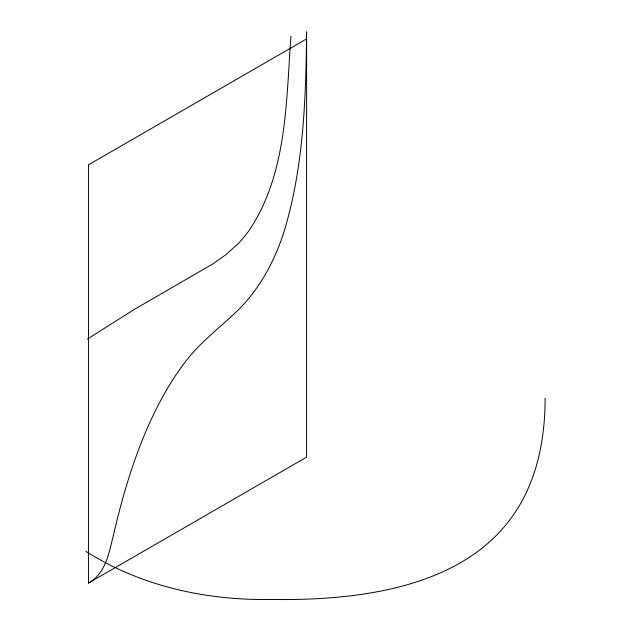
<?xml version="1.0" encoding="UTF-8"?>
<svg xmlns="http://www.w3.org/2000/svg" width="631" height="631" viewBox="0 0 631 631"><rect width="100%" height="100%" fill="white"/><g stroke="black" fill="none" stroke-linecap="round" stroke-linejoin="round"><path stroke-width="0.95" d="M306.619 31.55C305.909 98.176 303.692 165.953 284.494 230.252C274.871 261.068 259.049 290.386 235.395 312.708C218.294 328.893 199.222 343.232 185.049 362.281C170.338 381.479 158.633 402.799 148.758 424.837C132.912 460.496 121.964 498.104 113.225 536.082C108.934 553.135 105.456 573.855 88.45 583.083L88.45 164.841L306.619 38.885L306.619 457.128L88.45 583.083M290.923 36.267C286.103 101.985 287.192 174.684 248.488 231.309A76.177 43.981 -60 0 1 237.579 244.213L225.811 254.758L212.923 263.853L133.638 309.821L87.386 339.076M85.895 551.376C140.689 586.041 205.714 600.491 270.092 599.45C366.098 601.02 488.899 585.939 530.016 484.08A322.749 186.342 60 0 0 545.113 398.264"/></g></svg>
